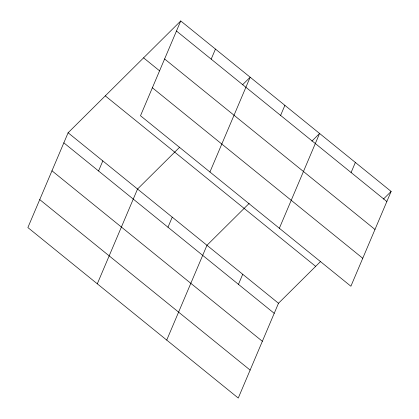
<?xml version="1.0" encoding="UTF-8"?>
<svg xmlns="http://www.w3.org/2000/svg" width="419" height="419" viewBox="0 0 419 419"><rect width="100%" height="100%" fill="white"/><g stroke="black" fill="none" stroke-linecap="round" stroke-linejoin="round"><path stroke-width="0.63" d="M180.741 20.95L140.506 115.738L350.892 286.229L391.126 191.441L180.741 20.95L68.108 132.771L27.874 227.559L238.259 398.05L278.494 303.262L320.676 261.383M98.549 170.968L102.823 160.901M97.302 283.82L137.537 189.032L179.72 147.153M211.181 59.147L215.455 49.081M167.977 227.229L172.251 217.162M209.935 172L250.169 77.211L242.46 84.863M166.731 340.081L206.965 245.293L249.148 203.414M280.61 115.408L284.883 105.342M238.453 284.344L242.727 274.277M279.358 228.261L319.592 133.478L311.888 141.124M351.085 172.523L355.359 162.457M383.422 199.093L391.126 191.441M176.467 31.016L386.852 201.508M164.599 58.974L374.984 229.465M143.57 57.848L159.67 70.895M152.375 87.781L362.76 258.272M105.279 95.867L315.664 266.364M68.108 132.771L278.494 303.262M63.835 142.837L274.22 313.328M51.972 170.795L262.352 341.286M39.742 199.601L250.127 370.092"/></g></svg>
